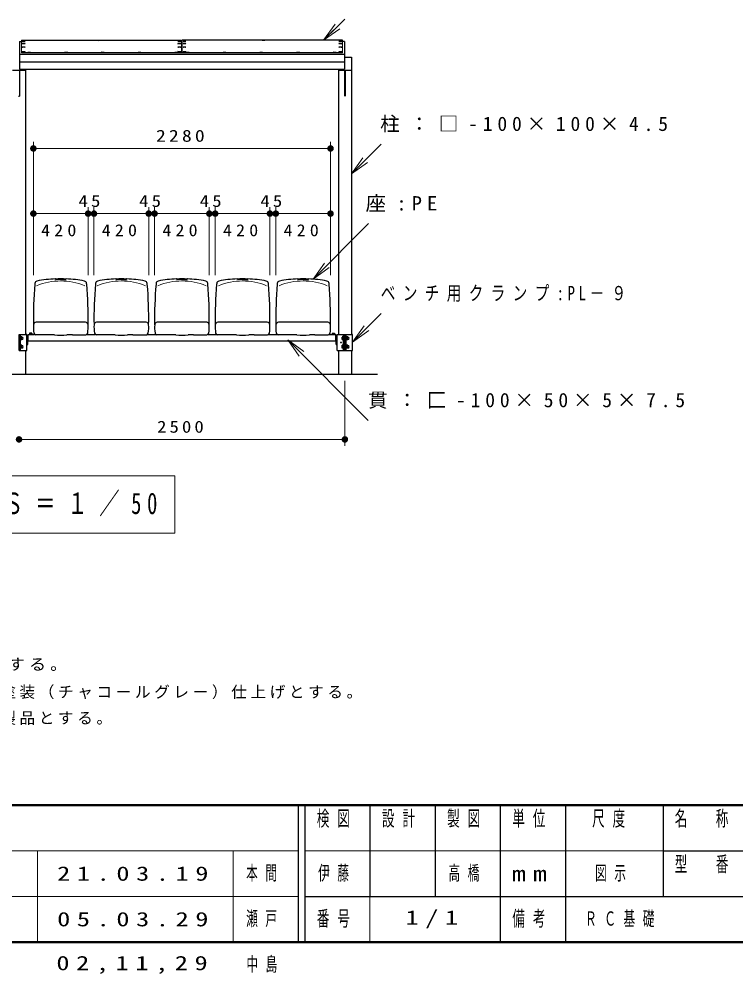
# Model space of a CAD drawing. Units: millimetres on the paper, scale 1:50. Extents: x -365 to 0, y -5 to 257.
# Drawn here: x -281.3 to -171.3, y -4.9 to 141.7 of the extents above; entities that cross this region are included whole.
import ezdxf

# ---------------------------------------------------------------- set-up
doc = ezdxf.new("R2010")
doc.units = ezdxf.units.MM
doc.layers.add('LY_1', color=7, linetype='Continuous', lineweight=25)
doc.layers.add('LY_3', color=7, linetype='Continuous', lineweight=13)
doc.styles.add('ＭＳ ゴシック', font='')
doc.styles.get('ＭＳ ゴシック').set_extended_font_data('MS Gothic')

# ---------------------------------------------------------------- blocks, each defined once
blk = doc.blocks.new('filled_dot')
at = {"color": 0, "linetype": 'Continuous', "lineweight": -2, "const_width": 1.25}
blk.add_lwpolyline([(-0.625, 0, 1), (0.625, 0, 1)], format="xyb", close=True, dxfattribs=at)
blk = doc.blocks.new('open_arrow')
at = {"color": 0, "linetype": 'Continuous', "lineweight": -2}
blk.add_lwpolyline([(7.5, 1.25), (0, 0), (7.5, -1.25)], dxfattribs=at)

msp = doc.modelspace()

# ---------------------------------------------------------------- linework, layer by layer
at = {"layer": 'LY_1', "lineweight": 13}
for p, q in [((-231.369, 141.681), (-234.609, 138.441)), ((-234.609, 138.441), (-232.842, 140.916)), ((-234.609, 138.441), (-232.488, 140.562)), ((-232.134, 140.209), (-234.609, 138.441)), ((-279.145, 102.354), (-279.145, 122.822)), ((-279.145, 121.822), (-233.545, 121.822)), ((-233.545, 102.354), (-233.545, 122.822)), ((-230.345, 117.92), (-225.772, 122.493)), ((-279.145, 111.822), (-270.745, 111.822)), ((-270.745, 102.354), (-270.745, 112.822)), ((-270.745, 111.822), (-269.845, 111.822)), ((-269.845, 102.354), (-269.845, 112.822)), ((-269.845, 111.822), (-261.445, 111.822)), ((-261.445, 102.354), (-261.445, 112.822)), ((-261.445, 111.822), (-260.545, 111.822)), ((-260.545, 102.354), (-260.545, 112.822)), ((-260.545, 111.822), (-252.145, 111.822)), ((-252.145, 102.354), (-252.145, 112.822)), ((-252.145, 111.822), (-251.245, 111.822)), ((-251.245, 102.354), (-251.245, 112.822)), ((-251.245, 111.822), (-242.845, 111.822)), ((-242.845, 102.354), (-242.845, 112.822)), ((-242.845, 111.822), (-241.945, 111.822)), ((-241.945, 102.354), (-241.945, 112.822)), ((-241.945, 111.822), (-233.545, 111.822)), ((-236.228, 101.762), (-227.699, 110.29)), ((-230.165, 92.1), (-225.772, 96.493)), ((-240.113, 92.438), (-227.756, 80.081)), ((-231.345, 86.162), (-231.345, 76.162)), ((-231.345, 77.162), (-281.345, 77.162)), ((-257.445, 71.562), (-305.245, 71.562)), ((-257.445, 62.762), (-257.445, 71.562)), ((-305.245, 62.762), (-257.445, 62.762))]:
    msp.add_line(p, q, dxfattribs=at)
at = {"layer": 'LY_1'}
for p, q in [((-281.285, 138.261), (-281.285, 133.971)), ((-281.285, 138.261), (-280.985, 138.261)), ((-231.405, 138.261), (-231.705, 138.261)), ((-231.405, 138.261), (-231.405, 133.971)), ((-281.285, 136.303), (-231.405, 136.303)), ((-281.285, 135.118), (-231.405, 135.118)), ((-231.405, 135.862), (-230.345, 135.862)), ((-230.345, 135.862), (-230.345, 93.286)), ((-282.345, 133.862), (-280.345, 133.862)), ((-281.285, 133.971), (-231.405, 133.971)), ((-281.285, 133.862), (-281.285, 129.862)), ((-280.345, 133.971), (-280.345, 93.286)), ((-232.345, 133.971), (-232.345, 93.286)), ((-232.345, 133.862), (-230.345, 133.862)), ((-231.405, 133.862), (-231.405, 129.862)), ((-231.285, 133.862), (-231.285, 129.862)), ((-281.405, 129.862), (-281.285, 129.862)), ((-275.745, 101.714), (-275.745, 101.774)), ((-274.945, 101.684), (-275.715, 101.684)), ((-274.945, 101.684), (-274.175, 101.684)), ((-274.145, 101.714), (-274.145, 101.774)), ((-266.445, 101.714), (-266.445, 101.774)), ((-265.645, 101.684), (-266.415, 101.684)), ((-265.645, 101.684), (-264.875, 101.684)), ((-264.845, 101.714), (-264.845, 101.774)), ((-257.145, 101.714), (-257.145, 101.774)), ((-256.345, 101.684), (-257.115, 101.684)), ((-256.345, 101.684), (-255.575, 101.684)), ((-255.545, 101.714), (-255.545, 101.774)), ((-247.845, 101.714), (-247.845, 101.774)), ((-247.045, 101.684), (-247.815, 101.684)), ((-247.045, 101.684), (-246.275, 101.684)), ((-246.245, 101.714), (-246.245, 101.774)), ((-238.545, 101.714), (-238.545, 101.774)), ((-237.745, 101.684), (-238.515, 101.684)), ((-237.745, 101.684), (-236.975, 101.684)), ((-236.945, 101.714), (-236.945, 101.774)), ((-281.325, 93.286), (-280.165, 93.286)), ((-281.325, 90.786), (-281.325, 93.286)), ((-281.145, 90.786), (-281.145, 93.286)), ((-281.099, 92.926), (-281.145, 92.926)), ((-281.099, 92.446), (-281.145, 92.446)), ((-281.099, 92.446), (-281.099, 92.926)), ((-280.899, 92.905), (-281.099, 92.905)), ((-280.899, 92.795), (-281.099, 92.795)), ((-280.899, 92.576), (-281.099, 92.576)), ((-280.899, 92.466), (-281.099, 92.466)), ((-280.899, 92.466), (-280.899, 92.905)), ((-280.165, 93.286), (-280.345, 93.286)), ((-280.165, 90.786), (-280.165, 93.286)), ((-279.965, 93.186), (-280.165, 93.186)), ((-279.985, 91.806), (-279.985, 92.836)), ((-279.965, 92.286), (-279.965, 93.286)), ((-279.965, 93.286), (-278.951, 93.286)), ((-279.775, 93.286), (-279.775, 93.332)), ((-279.355, 93.332), (-279.775, 93.332)), ((-279.761, 93.472), (-279.761, 93.332)), ((-279.369, 93.472), (-279.761, 93.472)), ((-279.663, 93.472), (-279.663, 93.332)), ((-279.467, 93.472), (-279.467, 93.332)), ((-279.369, 93.472), (-279.369, 93.332)), ((-279.355, 93.286), (-279.355, 93.332)), ((-276.724, 93.235), (-278.784, 93.235)), ((-273.166, 93.235), (-271.106, 93.235)), ((-270.94, 93.286), (-269.651, 93.286)), ((-267.424, 93.235), (-269.484, 93.235)), ((-263.866, 93.235), (-261.806, 93.235)), ((-261.64, 93.286), (-260.351, 93.286)), ((-258.124, 93.235), (-260.184, 93.235)), ((-254.566, 93.235), (-252.506, 93.235)), ((-252.34, 93.286), (-251.051, 93.286)), ((-248.824, 93.235), (-250.884, 93.235)), ((-245.266, 93.235), (-243.206, 93.235)), ((-243.04, 93.286), (-241.751, 93.286)), ((-239.524, 93.235), (-241.584, 93.235)), ((-235.966, 93.235), (-233.906, 93.235)), ((-233.74, 93.286), (-232.725, 93.286)), ((-233.335, 93.286), (-233.335, 93.332)), ((-233.335, 93.332), (-232.915, 93.332)), ((-233.321, 93.472), (-233.321, 93.332)), ((-233.321, 93.472), (-232.929, 93.472)), ((-233.223, 93.472), (-233.223, 93.332)), ((-233.027, 93.472), (-233.027, 93.332)), ((-232.929, 93.472), (-232.929, 93.332)), ((-232.915, 93.286), (-232.915, 93.332)), ((-232.725, 92.286), (-232.725, 93.286)), ((-232.725, 93.186), (-232.525, 93.186)), ((-232.705, 91.806), (-232.705, 92.836)), ((-232.525, 93.286), (-232.345, 93.286)), ((-232.525, 93.286), (-231.365, 93.286)), ((-232.525, 90.786), (-232.525, 93.286)), ((-231.591, 92.905), (-231.751, 92.905)), ((-231.751, 92.496), (-231.751, 92.876)), ((-231.591, 92.795), (-231.751, 92.795)), ((-231.591, 92.576), (-231.751, 92.576)), ((-231.591, 92.466), (-231.751, 92.466)), ((-231.591, 92.446), (-231.591, 92.926)), ((-231.545, 92.926), (-231.591, 92.926)), ((-231.545, 92.446), (-231.591, 92.446)), ((-231.545, 90.786), (-231.545, 93.286)), ((-231.365, 90.786), (-231.365, 93.286)), ((-231.325, 93.286), (-230.165, 93.286)), ((-231.325, 90.786), (-231.325, 93.286)), ((-231.145, 90.786), (-231.145, 93.286)), ((-231.099, 92.926), (-231.145, 92.926)), ((-231.099, 92.446), (-231.145, 92.446)), ((-231.099, 92.446), (-231.099, 92.926)), ((-230.899, 92.905), (-231.099, 92.905)), ((-230.899, 92.795), (-231.099, 92.795)), ((-230.899, 92.576), (-231.099, 92.576)), ((-230.899, 92.466), (-231.099, 92.466)), ((-230.899, 92.466), (-230.899, 92.905)), ((-230.165, 93.286), (-230.345, 93.286)), ((-230.165, 90.786), (-230.165, 93.286)), ((-281.099, 91.626), (-281.145, 91.626)), ((-281.099, 91.146), (-281.145, 91.146)), ((-281.099, 91.146), (-281.099, 91.626)), ((-280.899, 91.605), (-281.099, 91.605)), ((-280.899, 91.495), (-281.099, 91.495)), ((-280.899, 91.276), (-281.099, 91.276)), ((-280.899, 91.166), (-281.099, 91.166)), ((-280.899, 91.166), (-280.899, 91.605)), ((-280.105, 91.686), (-280.165, 91.686)), ((-279.965, 92.286), (-232.725, 92.286)), ((-232.585, 91.686), (-232.525, 91.686)), ((-231.591, 91.605), (-231.751, 91.605)), ((-231.751, 91.166), (-231.751, 91.605)), ((-231.591, 91.495), (-231.751, 91.495)), ((-231.591, 91.276), (-231.751, 91.276)), ((-231.591, 91.166), (-231.751, 91.166)), ((-231.545, 91.626), (-231.591, 91.626)), ((-231.591, 91.146), (-231.591, 91.626)), ((-231.545, 91.146), (-231.591, 91.146)), ((-231.099, 91.626), (-231.145, 91.626)), ((-231.099, 91.146), (-231.145, 91.146)), ((-231.099, 91.146), (-231.099, 91.626)), ((-230.899, 91.605), (-231.099, 91.605)), ((-230.899, 91.495), (-231.099, 91.495)), ((-230.899, 91.276), (-231.099, 91.276)), ((-230.899, 91.166), (-231.099, 91.166)), ((-230.899, 91.166), (-230.899, 91.605)), ((-281.325, 90.786), (-280.165, 90.786)), ((-280.345, 90.786), (-280.345, 87.162)), ((-232.525, 90.786), (-231.365, 90.786)), ((-232.345, 90.786), (-232.345, 87.162)), ((-231.325, 90.786), (-230.165, 90.786)), ((-230.345, 90.786), (-230.345, 87.162)), ((-336.345, 87.162), (-226.345, 87.162))]:
    msp.add_line(p, q, dxfattribs=at)
at = {"layer": 'LY_1', "color": 4, "lineweight": 13}
for p, q in [((-280.985, 138.441), (-280.985, 136.527)), ((-256.395, 138.441), (-256.395, 136.527)), ((-256.295, 138.441), (-256.295, 136.527)), ((-231.705, 138.441), (-231.705, 136.527))]:
    msp.add_line(p, q, dxfattribs=at)
at = {"layer": 'LY_1', "color": 4}
for p, q in [((-280.985, 138.441), (-256.395, 138.441)), ((-231.705, 138.441), (-256.295, 138.441)), ((-231.705, 136.527), (-280.985, 136.527))]:
    msp.add_line(p, q, dxfattribs=at)
at = {"layer": 'LY_1'}
msp.add_circle((-231.945, 92.036), 0.06, dxfattribs=at)
for centre, radius, start, end in [((-278.515, 101.078), 0.4, 101.01981, 174.89008), ((-274.945, 82.748), 19.074, 92.49797, 101.01981), ((-275.775, 101.774), 0.03, 0, 92.49767), ((-274.945, 82.748), 19.044, 87.59239, 92.40762), ((-275.715, 101.714), 0.03, 179.99998, 270.00003), ((-274.175, 101.714), 0.03, 269.99997, 0.00002), ((-274.115, 101.774), 0.03, 87.50232, 180), ((-274.945, 82.748), 19.074, 78.98019, 87.50205), ((-271.376, 101.078), 0.4, 5.10992, 78.98019), ((-269.215, 101.078), 0.4, 101.01981, 174.89008), ((-265.645, 82.748), 19.074, 92.49799, 101.01981), ((-266.475, 101.774), 0.03, 0, 92.49767), ((-265.645, 82.748), 19.044, 87.59239, 92.40762), ((-266.415, 101.714), 0.03, 179.99998, 270.00003), ((-264.875, 101.714), 0.03, 269.99997, 0.00002), ((-264.815, 101.774), 0.03, 87.50232, 180), ((-265.645, 82.748), 19.074, 78.98019, 87.50204), ((-262.076, 101.078), 0.4, 5.10992, 78.98019), ((-259.915, 101.078), 0.4, 101.01981, 174.89008), ((-256.345, 82.748), 19.074, 92.49799, 101.01981), ((-257.175, 101.774), 0.03, 0, 92.49767), ((-256.345, 82.748), 19.044, 87.59239, 92.40762), ((-257.115, 101.714), 0.03, 179.99998, 270.00003), ((-255.575, 101.714), 0.03, 269.99997, 0.00002), ((-255.515, 101.774), 0.03, 87.50232, 180), ((-256.345, 82.748), 19.074, 78.98019, 87.50204), ((-252.776, 101.078), 0.4, 5.10992, 78.98019), ((-250.615, 101.078), 0.4, 101.01981, 174.89008), ((-247.045, 82.748), 19.074, 92.49799, 101.01981), ((-247.875, 101.774), 0.03, 0, 92.49767), ((-247.045, 82.748), 19.044, 87.59239, 92.40763), ((-247.815, 101.714), 0.03, 179.99998, 270.00003), ((-246.275, 101.714), 0.03, 269.99997, 0.00002), ((-246.215, 101.774), 0.03, 87.50232, 180), ((-247.045, 82.748), 19.074, 78.98019, 87.50204), ((-243.476, 101.078), 0.4, 5.10992, 78.98019), ((-241.315, 101.078), 0.4, 101.01981, 174.89008), ((-237.745, 82.748), 19.074, 92.49799, 101.01981), ((-238.575, 101.774), 0.03, 0, 92.49767), ((-237.745, 82.748), 19.044, 87.59239, 92.40763), ((-238.515, 101.714), 0.03, 179.99998, 270.00003), ((-236.975, 101.714), 0.03, 269.99997, 0.00002), ((-236.915, 101.774), 0.03, 87.50232, 180), ((-237.745, 82.748), 19.074, 78.98019, 87.50204), ((-234.176, 101.078), 0.4, 5.10992, 78.98019), ((-220.719, 95.91), 58.426, 175.01301, 181.15295), ((-220.719, 95.91), 58.426, 174.89008, 175.013), ((-329.171, 95.91), 58.426, 4.987, 5.10992), ((-329.171, 95.91), 58.426, 358.84704, 4.98699), ((-211.419, 95.91), 58.426, 175.01301, 181.15295), ((-211.419, 95.91), 58.426, 174.89008, 175.013), ((-319.871, 95.91), 58.426, 4.987, 5.10992), ((-319.871, 95.91), 58.426, 358.84704, 4.98699), ((-202.119, 95.91), 58.426, 175.01301, 181.15295), ((-202.119, 95.91), 58.426, 174.89008, 175.013), ((-310.571, 95.91), 58.426, 4.987, 5.10992), ((-310.571, 95.91), 58.426, 358.84704, 4.98699), ((-192.819, 95.91), 58.426, 175.01301, 181.15295), ((-192.819, 95.91), 58.426, 174.89008, 175.013), ((-301.271, 95.91), 58.426, 4.987, 5.10992), ((-301.271, 95.91), 58.426, 358.84704, 4.98699), ((-183.519, 95.91), 58.426, 175.01301, 181.15295), ((-183.519, 95.91), 58.426, 174.89008, 175.013), ((-291.971, 95.91), 58.426, 4.987, 5.10992), ((-291.971, 95.91), 58.426, 358.84704, 4.98699), ((-273.179, 94.362), 5.966, 176.14401, 188.39203), ((-278.733, 94.737), 0.4, 91.10358, 176.14401), ((-275.496, -105.597), 200.76, 89.84289, 90.92603), ((-274.395, -105.597), 200.76, 89.07397, 90.1571), ((-271.158, 94.737), 0.4, 3.85599, 88.89642), ((-276.712, 94.362), 5.966, 351.60797, 3.85599), ((-263.879, 94.362), 5.966, 176.14401, 188.39203), ((-269.433, 94.737), 0.4, 91.10358, 176.14401), ((-266.196, -105.597), 200.76, 89.84289, 90.92603), ((-265.095, -105.597), 200.76, 89.07397, 90.1571), ((-261.858, 94.737), 0.4, 3.85599, 88.89642), ((-267.412, 94.362), 5.966, 351.60797, 3.85599), ((-254.579, 94.362), 5.966, 176.14401, 188.39203), ((-260.133, 94.737), 0.4, 91.10358, 176.14401), ((-256.896, -105.597), 200.76, 89.84289, 90.92603), ((-255.795, -105.597), 200.76, 89.07397, 90.1571), ((-252.558, 94.737), 0.4, 3.85599, 88.89642), ((-258.112, 94.362), 5.966, 351.60797, 3.85599), ((-245.279, 94.362), 5.966, 176.14401, 188.39203), ((-250.833, 94.737), 0.4, 91.10358, 176.14401), ((-247.596, -105.597), 200.76, 89.84289, 90.92603), ((-246.495, -105.597), 200.76, 89.07397, 90.1571), ((-243.258, 94.737), 0.4, 3.85599, 88.89642), ((-248.812, 94.362), 5.966, 351.60797, 3.85599), ((-235.979, 94.362), 5.966, 176.14401, 188.39203), ((-241.533, 94.737), 0.4, 91.10358, 176.14401), ((-238.296, -105.597), 200.76, 89.84289, 90.92603), ((-237.195, -105.597), 200.76, 89.07397, 90.1571), ((-233.958, 94.737), 0.4, 3.85599, 88.89642), ((-239.512, 94.362), 5.966, 351.60797, 3.85599), ((-280.899, 92.686), 0.194, 270, 90), ((-279.815, 92.836), 0.17, 151.92752, 180), ((-278.784, 93.535), 0.3, 188.39202, 270), ((-276.724, 83.235), 10, 85.23509, 89.99999), ((-274.945, 104.579), 11.417, 265.23494, 274.76502), ((-273.166, 83.235), 10, 90.00001, 94.76491), ((-271.106, 93.535), 0.3, 270, 351.60798), ((-269.484, 93.535), 0.3, 188.39202, 270), ((-267.424, 83.235), 10, 85.23509, 89.99999), ((-265.645, 104.579), 11.417, 265.23494, 274.76502), ((-263.866, 83.235), 10, 90.00001, 94.76491), ((-261.806, 93.535), 0.3, 270, 351.60798), ((-260.184, 93.535), 0.3, 188.39202, 270), ((-258.124, 83.235), 10, 85.23509, 89.99999), ((-256.345, 104.579), 11.417, 265.23494, 274.76502), ((-254.566, 83.235), 10, 90.00001, 94.76491), ((-252.506, 93.535), 0.3, 270, 351.60798), ((-250.884, 93.535), 0.3, 188.39202, 270), ((-248.824, 83.235), 10, 85.23509, 89.99999), ((-247.045, 104.579), 11.417, 265.23494, 274.76502), ((-245.266, 83.235), 10, 90.00001, 94.76491), ((-243.206, 93.535), 0.3, 270, 351.60798), ((-241.584, 93.535), 0.3, 188.39202, 270), ((-239.524, 83.235), 10, 85.23509, 89.99999), ((-237.745, 104.579), 11.417, 265.23494, 274.76502), ((-235.966, 83.235), 10, 90.00001, 94.76491), ((-233.906, 93.535), 0.3, 270, 351.60798), ((-232.875, 92.836), 0.17, 0, 28.07249), ((-230.899, 92.686), 0.194, 270, 90), ((-280.899, 91.386), 0.194, 270, 90), ((-280.105, 91.806), 0.12, 270, 0), ((-232.585, 91.806), 0.12, 179.99999, 270), ((-230.899, 91.386), 0.194, 270, 90)]:
    msp.add_arc(centre, radius, start, end, dxfattribs=at)
at = {"layer": 'LY_1', "lineweight": 13}
for centre in [(-274.945, 91.827), (-265.645, 91.827), (-256.345, 91.827), (-247.045, 91.827), (-237.745, 91.827)]:
    msp.add_arc(centre, 9.662, 67.49644, 112.50358, dxfattribs=at)
at = {"layer": 'LY_1'}
for centre, major_axis, ratio in [((-280.635, 138.419), (0.22, 0), 0.016436), ((-280.635, 138.246), (0.22, 0), 0.049268), ((-280.635, 137.899), (0.22, 0), 0.081981), ((-268.865, 138.421), (0.22, 0), 0.016436), ((-256.745, 138.419), (-0.22, 0), 0.016436), ((-256.745, 138.246), (-0.22, 0), 0.049268), ((-256.745, 137.899), (-0.22, 0), 0.081981), ((-255.945, 138.419), (0.22, 0), 0.016436), ((-255.945, 138.246), (0.22, 0), 0.049268), ((-255.945, 137.899), (0.22, 0), 0.081981), ((-243.825, 138.421), (0.22, 0), 0.016436), ((-232.055, 138.419), (-0.22, 0), 0.016436), ((-232.055, 138.246), (-0.22, 0), 0.049268), ((-232.055, 137.899), (-0.22, 0), 0.081981), ((-280.635, 137.38), (-0.22, 0), 0.11469), ((-280.635, 136.688), (-0.22, 0), 0.14724), ((-279.785, 136.581), (-0.22, 0), 0.151699), ((-274.145, 136.581), (-0.22, 0), 0.151686), ((-268.505, 136.581), (-0.22, 0), 0.151686), ((-262.865, 136.581), (-0.22, 0), 0.151686), ((-257.225, 136.581), (-0.22, 0), 0.151686), ((-256.745, 137.38), (0.22, 0), 0.11469), ((-256.745, 136.688), (0.22, 0), 0.14724), ((-255.945, 137.38), (-0.22, 0), 0.11469), ((-255.945, 136.688), (-0.22, 0), 0.14724), ((-255.465, 136.581), (0.22, 0), 0.151686), ((-249.825, 136.581), (0.22, 0), 0.151686), ((-244.185, 136.581), (0.22, 0), 0.151686), ((-238.545, 136.581), (0.22, 0), 0.151686), ((-232.905, 136.581), (0.22, 0), 0.151699), ((-232.055, 137.38), (0.22, 0), 0.11469), ((-232.055, 136.688), (0.22, 0), 0.14724)]:
    msp.add_ellipse(centre, major_axis=major_axis, ratio=ratio, dxfattribs=at)
at = {"layer": 'LY_3', "lineweight": 50}
for p, q in [((-365, 21), (0, 21)), ((-365, 0), (0, 0))]:
    msp.add_line(p, q, dxfattribs=at)
at = {"layer": 'LY_3', "lineweight": 25}
for p, q in [((-238.5, 21), (-238.5, 0)), ((-237.5, 21), (-237.5, 0)), ((-227.5, 21), (-227.5, 7)), ((-217.5, 21), (-217.5, 7)), ((-207.5, 21), (-207.5, 0)), ((-197.5, 21), (-197.5, 7)), ((-182.5, 21), (-182.5, 7)), ((-182.5, 14), (-70, 14)), ((-237.5, 7), (0, 7)), ((-197.5, 7), (-197.5, 0))]:
    msp.add_line(p, q, dxfattribs=at)
at = {"layer": 'LY_3'}
for p, q in [((-365, 14), (-238.5, 14)), ((-278.5, 14), (-278.5, 0)), ((-248.5, 14), (-248.5, 0)), ((-237.5, 14), (-182.5, 14)), ((-365, 7), (-238.5, 7)), ((-227.5, 7), (-227.5, 0))]:
    msp.add_line(p, q, dxfattribs=at)

# ---------------------------------------------------------------- block references
at = {"layer": 'LY_1', "lineweight": 13}
for name, p, xscale, yscale, rotation in [('open_arrow', (-231.369, 141.681), 0.001, 0.001, 225), ('filled_dot', (-233.545, 121.822), 0.4, 0.4, 180), ('open_arrow', (-230.345, 117.92), 0.4, 0.4, 45), ('filled_dot', (-270.745, 111.822), 0.4, 0.4, 180), ('filled_dot', (-269.845, 111.822), 0.4, 0.4, 180), ('filled_dot', (-261.445, 111.822), 0.4, 0.4, 180), ('filled_dot', (-260.545, 111.822), 0.4, 0.4, 180), ('filled_dot', (-252.145, 111.822), 0.4, 0.4, 180), ('filled_dot', (-251.245, 111.822), 0.4, 0.4, 180), ('filled_dot', (-242.845, 111.822), 0.4, 0.4, 180), ('filled_dot', (-241.945, 111.822), 0.4, 0.4, 180), ('filled_dot', (-233.545, 111.822), 0.4, 0.4, 180), ('open_arrow', (-236.228, 101.762), 0.4, 0.4, 45), ('open_arrow', (-230.165, 92.1), 0.4, 0.4, 45), ('open_arrow', (-240.113, 92.438), 0.4, 0.4, 315), ('filled_dot', (-281.345, 77.162), 0.4, 0.4, 180), ('filled_dot', (-231.345, 77.162), 0.4, 0.4, 180)]:
    msp.add_blockref(name, p, dxfattribs=dict(at, xscale=xscale, yscale=yscale, rotation=rotation))
at = {"layer": 'LY_1', "lineweight": 13, "xscale": 0.4, "yscale": 0.4}
for p in [(-279.145, 121.822), (-279.145, 111.822)]:
    msp.add_blockref('filled_dot', p, dxfattribs=at)

# ---------------------------------------------------------------- texts
at = {"layer": 'LY_1', "style": 'ＭＳ ゴシック'}
for s, insert, char_height, attachment_point in [('\\T1.5;柱：□-100×100×4.5', (-225.926, 125.493), 2.199, 4), ('\\T1.33;\\W1.2;2280', (-256.345, 122.822), 1.833, 8), ('\\T1.34;\\W1.15;45', (-270.295, 112.822), 1.833, 8), ('\\T1.34;\\W1.15;45', (-260.995, 112.822), 1.833, 8), ('\\T1.34;\\W1.15;45', (-251.695, 112.822), 1.833, 8), ('\\T1.34;\\W1.15;45', (-242.395, 112.822), 1.833, 8), ('\\T1.5;\\W1.05;座:PE', (-228.169, 113.29), 2.199, 4), ('\\T1.47;\\W1.1;420', (-277.956, 108.322), 1.833, 7), ('\\T1.47;\\W1.1;420', (-268.656, 108.322), 1.833, 7), ('\\T1.47;\\W1.1;420', (-259.356, 108.322), 1.833, 7), ('\\T1.47;\\W1.1;420', (-250.056, 108.322), 1.833, 7), ('\\T1.47;\\W1.1;420', (-240.756, 108.322), 1.833, 7), ('\\T1.5;\\W0.75;ベンチ用クランプ:PL－９', (-225.843, 99.493), 2.199, 4), ('\\T1.5;貫：匚-100×50×5×7.5', (-227.789, 83.081), 2.199, 4), ('\\T1.33;\\W1.15;2500', (-256.345, 78.162), 1.833, 8), ('\\T1.56;\\W0.7;立面図\u3000Ｓ＝１／50', (-281.345, 67.162), 3.299, 5), ('\\T1.23;\\W1.1;ベンチ座は、PE(高密度ポリエチレン)ブロー成形品とする。', (-361.002, 41.296), 1.76, 7), ('\\T1.23;鋼材は、電気亜鉛メッキ処理の上、ポリエステル樹脂粉体塗装（チャコールグレー）仕上げとする。', (-361.002, 37.296), 1.76, 7), ('\\T1.23;本製品は、（一社）日本公園施設業協会賠償責任保険加入製品とする。', (-361.002, 33.296), 1.76, 7), ('\\T1.64;\\W0.6;本間', (-246.5, 10.5), 2.199, 4), ('\\T1.64;\\W0.6;伊藤', (-232.5, 10.5), 2.199, 5), ('\\T1.64;\\W0.6;高橋', (-212.5, 10.5), 2.199, 5), ('\\T1.64;\\W0.6;図示', (-190, 10.5), 2.199, 5), ('\\T1.5;\\W1.35;21.03.19', (-275.5, 10.5), 2.199, 4), ('\\T1.5;\\W1.35;05.03.29', (-275.5, 3.5), 2.199, 4), ('\\T1.64;\\W0.6;瀬戸', (-246.5, 3.5), 2.199, 4), ('\\T1.5;\\W1.35;1/1', (-217.5, 3.5), 2.199, 5), ('\\T1.64;\\W0.6;ＲＣ基礎', (-194.5, 3.5), 2.199, 4), ('\\T1.5;\\W1.35;02,11,29', (-263.5, -3.5), 2.199, 5), ('\\T1.64;\\W0.6;中島', (-243.5, -3.5), 2.199, 5)]:
    msp.add_mtext(s, dxfattribs=dict(at, insert=insert, char_height=char_height, attachment_point=attachment_point))
at = {"layer": 'LY_3', "char_height": 2.346, "style": 'ＭＳ ゴシック'}
for s, insert, attachment_point in [('\\T1.64;\\W0.6;検図', (-232.5, 20.167), 2), ('\\T1.64;\\W0.6;設計', (-222.5, 20.167), 2), ('\\T1.64;\\W0.6;製図', (-212.5, 20.167), 2), ('\\T1.64;\\W0.6;単位', (-202.5, 20.167), 2), ('\\T1.64;\\W0.6;尺度', (-190.25, 20.167), 2), ('\\T1.64;\\W0.6;名\u3000称', (-176, 20.167), 2), ('\\T1.64;\\W0.6;型\u3000番', (-176, 13.167), 2), ('\\T1.5;\\W1.35;mm', (-202.5, 10.5), 5), ('\\T1.64;\\W0.6;番号', (-232.5, 3.5), 5), ('\\T1.64;\\W0.6;備考', (-202.5, 3.5), 5)]:
    msp.add_mtext(s, dxfattribs=dict(at, insert=insert, attachment_point=attachment_point))

doc.saveas('drawing.dxf')
